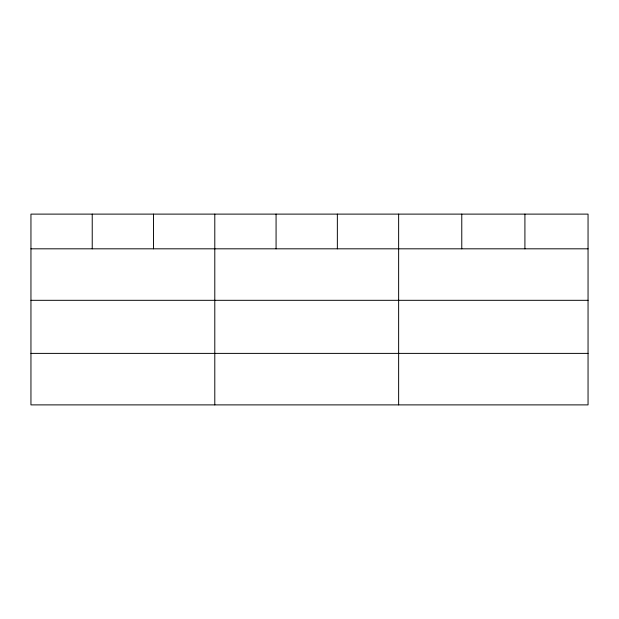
<?xml version="1.0" encoding="UTF-8"?>
<svg xmlns="http://www.w3.org/2000/svg" width="619" height="619" viewBox="0 0 619 619"><rect width="100%" height="100%" fill="white"/><g stroke="black" fill="none" stroke-linecap="round" stroke-linejoin="round"><path stroke-width="0.93" d="M588.05 300.316L588.05 214.112L30.95 214.112L30.95 404.888L588.05 404.888L588.05 300.316L30.95 300.316M30.95 248.815L588.05 248.815M30.95 353.387L588.05 353.387M524.912 214.112L524.912 248.815M461.774 214.112L461.774 248.815M398.636 214.112L398.636 404.888M337.355 214.112L337.355 248.815M276.074 214.112L276.074 248.815M214.793 214.112L214.793 404.888M153.512 214.112L153.512 248.815M92.231 214.112L92.231 248.815"/></g></svg>
